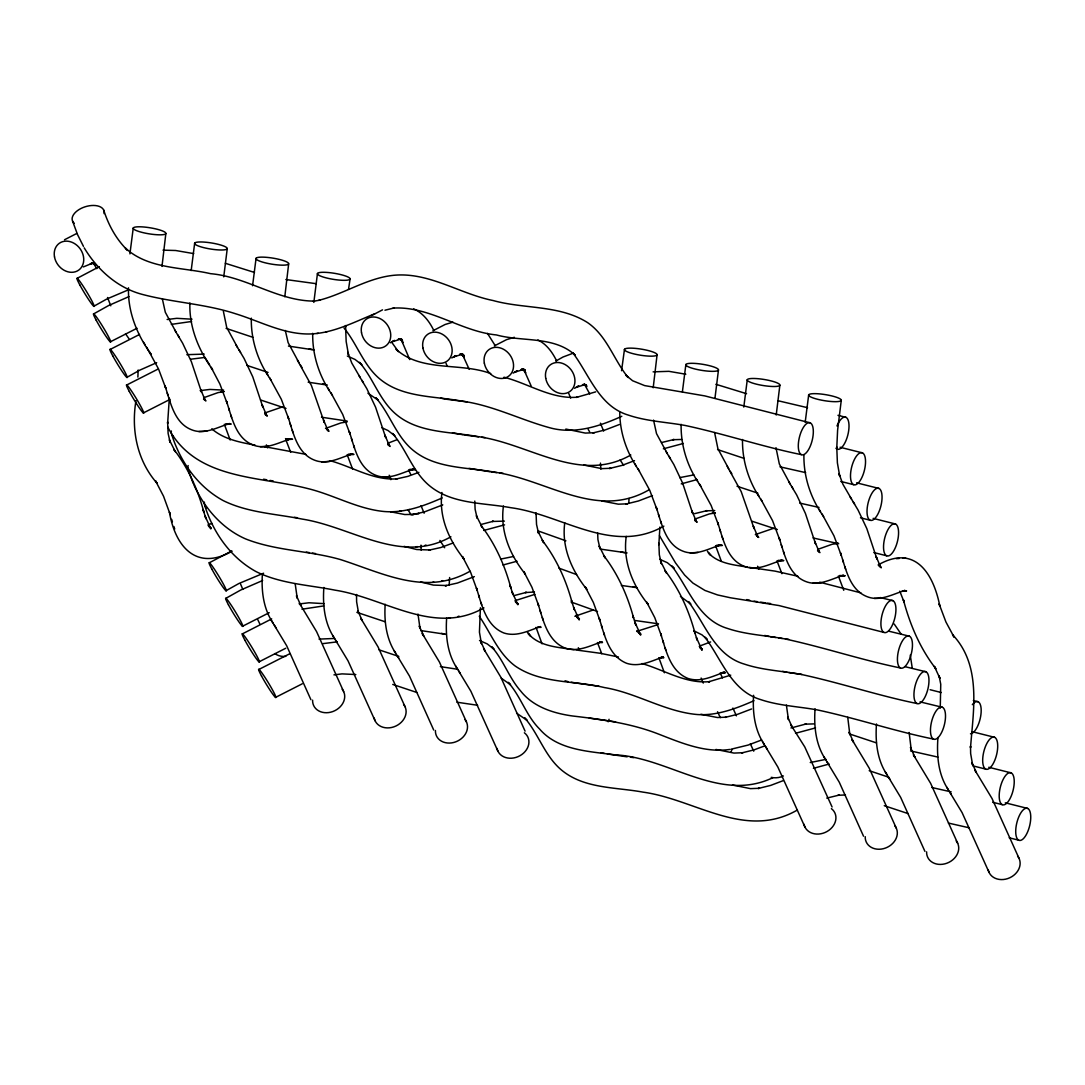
<?xml version="1.0" encoding="UTF-8"?>
<svg xmlns="http://www.w3.org/2000/svg" width="1085" height="1085" viewBox="0 0 1085 1085"><rect width="100%" height="100%" fill="white"/><g stroke="black" fill="none" stroke-linecap="round" stroke-linejoin="round"><path stroke-width="1.5" d="M345.545 327.1L345.545 325.541L346.169 341.504L348.475 354.619L347.715 352.218L351.757 363.014L360.329 377.783M836.752 448.444L837.606 430.189L841.255 400.433A16.546 3.065 9.2 0 0 817.873 393.76A16.546 3.065 9.2 0 0 815.771 398.792A16.546 3.065 9.2 0 0 841.255 400.433M137.876 377.105L138.161 370.026M262.394 573.938C261.268 590.742 263.316 608.427 272.823 622.749M323.859 587.46C322.638 604.793 324.374 623.115 334.234 637.926M385.189 604.277C384.076 621.081 386.124 638.767 395.632 653.089M446.667 617.799C445.447 635.132 447.169 653.455 457.029 668.265M753.6 695.295C752.488 712.099 754.536 729.771 764.043 744.107M815.066 708.803C813.845 726.136 815.581 744.459 825.441 759.269M876.477 723.98C875.256 741.299 876.978 759.636 886.838 774.432M937.942 737.502C936.64 755.35 938.037 774.324 948.249 789.609M449.624 577.532L449.163 585.263M441.961 492.481C438.652 517.152 449 540.249 464.027 559.073L462.495 556.632L470.551 572.107L477.237 590.471L476.451 588.016C481.699 604.562 485.836 625.814 503.915 633.003C516.677 637.126 528.748 630.588 540.52 626.574L537.672 627.374L541.089 627.333L538.363 626.94M503.44 506.044C499.927 531.175 509.896 555.059 525.425 574.25L523.906 571.795L531.948 587.27L538.635 605.647L537.862 603.192C543.11 619.725 547.233 640.991 565.312 648.165C578.074 652.288 590.145 645.751 601.917 641.737L599.069 642.537L602.487 642.496L599.774 642.103M564.756 522.821C561.46 547.477 571.809 570.588 586.822 589.413L585.303 586.971L593.359 602.446L600.046 620.81L599.259 618.355C604.508 634.901 608.644 656.154 626.723 663.328C639.485 667.465 651.556 660.914 663.315 656.9L660.48 657.713L663.884 657.659L661.172 657.266M626.235 536.37C622.736 561.515 632.704 585.385 648.233 604.589L646.701 602.134L654.757 617.609L661.443 635.973L660.656 633.531C665.905 650.064 670.042 671.317 688.121 678.505C700.883 682.628 712.953 676.091 724.712 672.076L721.878 672.876L725.295 672.836L722.569 672.442M161.99 266.422L165.842 233.587A16.546 3.065 9.2 0 0 142.46 226.901A16.546 3.065 9.2 0 0 140.345 231.932A16.546 3.065 9.2 0 0 165.842 233.587M284.799 296.761L288.651 263.913A16.546 3.065 9.2 0 0 265.255 257.24A16.546 3.065 9.2 0 0 263.153 262.272A16.546 3.065 9.2 0 0 288.651 263.913M653.197 387.765L657.062 354.931A16.546 3.065 9.2 0 0 633.667 348.244A16.546 3.065 9.2 0 0 631.565 353.276A16.546 3.065 9.2 0 0 657.062 354.931M628.73 503.372L629.083 498.449M480.411 607.776L479.434 632.189L481.442 643.676L480.655 641.221L485.103 651.068L483.584 648.64L500.809 677.162L525.072 731.154M940.247 708.234L940.749 684.282L939.122 675.941L939.895 678.369L934.375 666.366L935.894 668.808C920.066 648.464 909.962 624.58 903.398 599.802L904.185 602.284L899.777 591.162M135.964 400.745C131.068 430.08 137.13 460.583 157.013 483.232L155.494 480.791L163.55 496.265L170.236 514.629L169.45 512.174C175.322 547.247 196.887 571.307 232.095 551.18M659.897 527.066L658.853 544.779L658.853 543.273L659.327 554.788L661.375 563.712L660.575 561.216L666.543 573.083L665.01 570.629C679.346 589.155 689.029 610.733 695.037 633.301L694.251 630.846L697.207 640.136L696.421 637.641L702.076 650.254L700.53 647.772M169.328 398.114L167.632 423.435L167.632 421.929L168.121 433.444L170.155 442.368L169.368 439.873L175.322 451.74L173.79 449.285C188.125 467.811 197.809 489.389 203.817 511.957L203.044 509.502L206.001 518.793L205.201 516.297L210.856 528.897L209.324 526.428M129.915 253.89L133.252 228.026M191.177 270.572L194.663 243.203M223.741 276.865L227.24 248.75A16.546 3.065 9.2 0 0 203.858 242.077A16.546 3.065 9.2 0 0 201.756 247.109A16.546 3.065 9.2 0 0 227.24 248.75M252.574 285.735L256.06 258.366M313.836 302.417L317.457 273.542M682.384 391.916L685.869 364.546M714.961 398.209L718.46 370.094A16.546 3.065 9.2 0 0 695.078 363.421A16.546 3.065 9.2 0 0 692.962 368.452A16.546 3.065 9.2 0 0 718.46 370.094M743.795 407.078L747.28 379.709M776.209 415.012L779.857 385.27A16.546 3.065 9.2 0 0 756.476 378.584A16.546 3.065 9.2 0 0 754.36 383.615A16.546 3.065 9.2 0 0 779.857 385.27M805.192 422.255L808.678 394.886M621.556 370.704L624.472 349.384M348.516 289.397L350.048 279.089A16.546 3.065 9.2 0 0 326.666 272.403A16.546 3.065 9.2 0 0 324.551 277.435A16.546 3.065 9.2 0 0 350.048 279.089M64.544 239.744L76.75 233.465M83.369 266.924L93.201 262.895L90.353 263.709L94.802 263.465L92.089 263.072L95.304 263.94L92.578 262.95L95.466 264.55L92.957 262.977L95.548 265.377L93.459 263.302L96.823 268.673M371.545 315.586L382.53 309.849M390.383 342.765L394.52 340.419L391.97 341.843L401.152 338.995L398.276 339.157L401.803 339.307L399.104 338.913L402.318 339.781L399.578 338.791L402.467 340.392L399.972 338.818L402.562 341.219L400.46 339.144L402.942 342.548L401.423 340.093L409.723 359.569M432.956 330.749L445.162 324.469L452.947 322.15M451.78 357.942L455.917 355.595L453.367 357.006L462.549 354.158L459.687 354.334L463.214 354.469L460.501 354.076L463.715 354.944L460.976 353.954L463.878 355.555L461.369 353.981L463.96 356.395L461.871 354.307L464.353 357.711L462.82 355.27L469.195 369.32M494.353 345.912L506.559 339.632L514.358 337.313M513.178 373.104L517.328 370.758L514.765 372.169L523.96 369.32L521.085 369.497L524.611 369.646L521.899 369.253L525.113 370.121L522.387 369.131L525.276 370.717L522.767 369.158L525.371 371.558L523.268 369.483L525.75 372.887L524.231 370.433L531.148 385.962M555.751 361.088L563.061 356.992L572.907 353.29M574.589 388.281L578.725 385.935L576.176 387.345L585.357 384.497L582.482 384.673L586.524 385.283L583.784 384.293L586.673 385.894L584.178 384.321L586.768 386.721L584.666 384.646L589.765 393.95M77.266 278.262L99.305 266.652M93.744 306.309L106.791 299.026L128.301 289.885M93.785 313.823L108.649 305.522L128.952 296.612M110.277 341.856L137.036 328.253M110.317 349.37L139.545 334.451M126.796 377.417L139.829 370.134L156.674 362.675M126.836 384.931L157.501 369.348M143.315 412.978L170.074 399.361M209.446 562.708L231.485 551.099M225.924 590.755L238.971 583.472L263.601 573.205M225.965 598.269L240.829 589.969L262.624 580.516M242.443 626.303L269.216 612.699M242.484 633.816L271.711 618.898M258.976 661.864L285.735 648.247M259.017 669.377L289.668 653.794M275.495 697.424L302.254 683.808M621.8 416.274C599.964 426.229 575.606 434.176 551.465 428.209C521.071 420.234 492.753 405.098 461.261 401.03C433.892 395.957 402.386 397.775 379.831 378.977C363.461 365.36 357.25 344.121 344.04 328.05M753.98 700.72C736.213 708.491 717.266 715.802 697.519 714.554C664.902 711.746 636.597 692.895 604.481 687.578C574.874 680.404 541.32 683.998 515.226 666.041C498.246 653.455 490.827 633.097 479.245 616.212M442.192 497.92C423.95 505.935 404.42 513.246 384.144 511.51C357.263 508.96 333.515 494.733 307.53 488.494C257.728 475.745 195.273 480.113 167.727 426.988M442.775 504.878L424.344 511.944L412.205 514.656L419.027 513.476L418.064 513.639M470.022 571.239C425.849 596.397 383.67 573.436 340.568 559.602C309.361 550.583 275.97 550.963 245.59 538.906C222.154 528.666 204.387 508.024 193.971 485.036M474.335 576.623L457.382 583.052L445.243 585.764L446.654 585.534L433.295 585.086L420.587 581.913M374.745 313.782C353.52 322.367 332.363 333.637 308.913 333.99C283.022 334.18 259.776 321.174 235.594 313.768C205.201 303.8 172.935 302.552 142.162 294.361C117.302 287.823 97.175 269.514 84.196 247.828M619.427 424.506L605.416 429.863L592.912 432.942L594.214 432.725L585.263 433.078L565.827 429.063M630.819 454.995C579.444 484.317 528.951 443.399 477.78 436.577C450.424 431.518 418.905 433.322 396.351 414.538C379.506 400.555 373.498 378.489 359.461 362.322L361.82 364.75L355.053 359.461L347.349 356.043M634.508 460.65L621.936 465.424L609.431 468.503L610.733 468.272L601.782 468.639L583.798 465.004M648.681 490.013C596.153 520.217 546.542 479.272 494.299 472.138C466.943 467.065 435.438 468.883 412.87 450.085C396.039 436.116 390.017 414.05 375.98 397.883L378.339 400.311L367.923 393.177M652.465 495.614L638.468 500.972L625.95 504.05L627.252 503.833L618.301 504.186L601.768 500.945M663.871 526.116C612.482 555.425 561.989 514.507 510.818 507.699C483.462 502.626 451.957 504.43 429.389 485.646C412.558 471.677 406.536 449.597 392.499 433.43L394.859 435.872L388.091 430.569L381.744 427.68M730.734 675.155L708.573 681.828L709.861 681.611C685.801 684.038 664.373 669.974 641.954 663.545M751.607 708.953L737.597 714.31L725.092 717.388L726.38 717.171L717.443 717.524L700.896 714.283M761.656 739.984L748.216 745.042L731.005 749.233M765.237 745.68L754.116 749.857L741.611 752.949L742.913 752.719L733.962 753.085L715.978 749.45M783.207 780.644L770.635 785.418L758.13 788.497L759.432 788.28L750.481 788.632L732.497 785.011M797.38 810.02C744.866 840.21 695.241 799.279 642.998 792.131C615.643 787.073 584.137 788.876 561.569 770.092C544.738 756.109 538.716 734.043 524.679 717.877L527.039 720.304L516.623 713.184M418.918 472.341L407.811 476.383L395.686 479.095L397.096 478.865C373.416 480.601 352.34 466.781 330.193 460.718M450.899 536.79C400.704 565.149 351.825 526.781 302.2 519.091C275.726 513.802 247.828 512.757 223.225 500.605C197.904 486.826 180.205 461.722 171.728 434.529M453.394 542.893L440.863 547.505L428.724 550.203L430.135 549.973L416.776 549.539L404.054 546.365M483.937 607.898C433.756 636.258 384.863 597.903 335.251 590.199C308.777 584.91 280.879 583.866 256.277 571.714C230.942 557.948 213.257 532.83 204.78 505.637M396.622 439.845L388.403 443.046M204.197 397.544L218.085 392.594L224.147 391.59M265.594 412.707L282.331 406.956M325.514 428.439L340.88 422.933L346.942 421.929M208.171 524.801L211.941 523.377M695.404 518.888L709.292 513.951L715.354 512.934M515.185 600.642L534.919 594.349M818.212 549.227L832.1 544.277L838.163 543.273M637.98 630.982L657.727 624.689M878.091 564.973C914.831 543.843 933.425 573.273 939.881 606.312L939.095 603.843L945.93 621.99L954.081 637.126L952.549 634.671C981.681 665.485 973.394 709.495 970.519 747.687L970.519 746.182L970.641 753.533L972.648 765.034L971.862 762.565L976.31 772.411L974.805 769.984L992.029 798.519L1019.073 858.438M699.391 646.145L710.634 641.94M483.734 530.457L504.579 524.842M595.665 391.875L576.393 397.395L577.681 397.164C551.533 399.551 528.544 383.52 503.969 377.214M663.355 448.824L683.36 443.467M681.244 483.883L696.95 479.597M790.965 727.981L806.264 723.939L804.934 724.17L813.845 723.898M795.536 733.27L815.54 727.913M772.846 777.701C719.287 803.348 668.374 757.127 614.883 754.848C588.884 751.295 558.043 750.44 539.557 728.998C526.062 715.598 520.814 696.353 508.16 682.329L510.52 684.757L501.324 678.233M813.424 768.329L829.13 764.043M384.944 310.229L394.248 307.909L393.041 308.113C429.362 305.78 460.65 331.44 496.428 334.94C522.197 342.033 554.299 335.794 575.159 355.175L572.771 352.733C589.494 374.895 599.029 406.495 628.649 415.202C646.945 421.333 666.366 422.051 685.232 425.483C724.251 433.824 762.185 446.667 801.327 454.629M480.845 524.543L493.377 521.248L492.183 521.451L504.403 521.139M500.605 559.114L513.571 556.469M513.897 595.651L526.428 592.356L525.221 592.559L534.457 592.003M502.992 565L517.03 561.23M661.552 442.544L674.083 439.493L672.754 439.723L681.678 439.452M679.698 477.631L693.844 474.905M694.59 513.653L707.122 510.615L705.806 510.832L714.717 510.56M810.251 762.552L826.01 759.351M826.77 798.099L839.302 795.061L837.986 795.278L845.446 794.966M773.551 528.314L755.323 534.607M593.115 610.014L574.86 616.294M636.732 631.456L639.553 630.656M146.692 347.281L158.518 368.941L165.842 388.457L165.056 386.002C170.359 401.776 174.061 422.906 191.543 429.755C204.455 435.044 217.393 427.232 229.545 423.557L226.697 424.371L231.186 424.045L225.585 423.828M189.902 302.986C189.048 327.29 198.691 350.211 212.579 369.673L211.06 367.232L219.929 384.104L227.24 403.634L226.467 401.165C231.77 416.938 235.472 438.082 252.954 444.931C265.852 450.221 278.791 442.409 290.943 438.733L288.095 439.533L292.584 439.222L286.982 438.991M269.5 377.621L281.327 399.266L288.651 418.796L287.864 416.328C293.167 432.115 296.87 453.245 314.352 460.094C327.263 465.384 340.202 457.572 352.354 453.896L349.492 454.71L353.995 454.384L348.38 454.167M330.898 392.784L342.724 414.443L350.048 433.973L349.261 431.505C354.564 447.278 358.267 468.408 375.749 475.257C388.661 480.56 401.599 472.748 413.751 469.059L410.903 469.873L415.392 469.561L409.791 469.33M637.912 468.625L649.739 490.284L657.062 509.814L656.276 507.346C661.579 523.119 665.281 544.25 682.763 551.099C695.675 556.402 708.6 548.59 720.766 544.901L717.904 545.714L722.407 545.402L716.792 545.172M699.31 483.802L711.136 505.447L718.46 524.977L717.673 522.509C722.976 538.296 726.679 559.426 744.161 566.275C757.072 571.564 770.011 563.752 782.163 560.077L779.315 560.877L783.804 560.565L778.189 560.348M760.707 498.964L772.547 520.624L779.857 540.14L779.071 537.685C784.374 553.458 788.076 574.589 805.558 581.438C818.47 586.727 831.408 578.915 843.56 575.24L840.712 576.054L845.201 575.728L839.6 575.511M822.118 514.127L833.945 535.787L841.268 555.317L840.482 552.848C845.785 568.621 849.487 589.765 866.969 596.614C879.881 601.904 892.806 594.092 904.971 590.416L902.11 591.216L906.612 590.905L903.71 591.067M171.335 324.388L191.597 321.486M301.969 609.214L323.778 605.918M190.933 359.176L204.902 357.426M323.113 643.608L337.082 641.872M316.861 333.488L318.271 333.258M326.002 331.929L326.965 331.766M399.47 511.266L400.88 511.035M408.611 509.706L409.574 509.543M415.989 546.826L417.399 546.596M425.144 545.253L426.093 545.09M432.508 582.387L433.919 582.143M441.663 580.814L442.626 580.651M449.027 617.935L450.438 617.704M458.182 616.361L459.145 616.212M167.117 319.505L176.801 318.325L192.018 319.193M186.864 354.673L204.211 354.117M200.155 390.614L209.853 389.434L223.618 390.098M299.297 603.952L308.981 602.772L324.198 603.64M319.044 639.106L334.75 638.455M333.949 674.87L342.019 673.88L355.799 674.544M729.717 749.45C704.816 753.098 680.851 742.723 658.147 733.921C630.778 723.275 601.538 719.382 572.568 715.991C553.269 713.293 533.128 706.864 520.637 690.982C508.879 677.65 503.521 659.978 491.627 646.769L493.987 649.196L487.233 643.907L479.516 640.489M653.116 371.857L668.889 371.328L685.815 374.23M413.616 514.412L404.8 514.534L390.505 511.767M220.933 391.793L223.781 391.631M343.742 422.133L346.59 421.957M198.88 431.559L206.869 431.098M260.278 446.735L268.28 446.261M321.689 461.898L329.677 461.437M383.086 477.075L391.075 476.6M712.153 513.137L715.001 512.974M834.948 543.476L837.796 543.314M698.089 552.441L690.101 552.916M902.774 558.232L905.677 558.056M896.359 558.639L899.207 558.477M759.486 567.618L751.498 568.079M820.884 582.781L812.896 583.242M882.295 597.943L874.307 598.418M163.008 250.147L175.621 250.499L193.7 253.605M627.062 552.93L600.208 549.078M658.5 623.834L634.793 620.457M466.903 401.87L446.749 399.28M478.471 436.821L464.746 435.031M481.767 437.228L485.076 437.635M491.681 471.975L496.645 472.585M499.941 472.979L503.25 473.386M575.945 649.956L600.249 653.279L618.45 656.995M599.083 686.317L571.212 682.262M615.602 721.878L589.277 718.107M627.171 756.828L607.342 753.953M630.466 757.221L633.776 757.628M637.139 587.704L621.366 585.439M316.21 283.687L285.87 279.55M314.026 349.926L288.461 346.101M327.331 385.067L308.167 382.191M347.064 421.034L321.513 417.223M446.206 634.372L420.641 630.548M457.897 669.296L440.347 666.638M477.644 705.277L456.866 702.198M749.179 567.36L775.07 571.13L797.882 576.243M767.339 603.138L770.594 603.572M785.486 638.902L788.741 639.336M802.005 674.463L788.768 672.537M490.203 471.772L469.005 468.354M574.29 649.752C558.517 647.216 539.503 646.714 528.232 633.654L530.619 636.108L527.351 631.945M747.524 567.116C733.948 564.878 718.284 563.644 708.369 552.862L710.743 555.303L707.393 551.221M754.061 601.171L757.384 601.673M760.721 602.175L765.698 602.921M770.581 636.732L775.572 637.478M778.894 637.98L782.231 638.482M264.401 446.654L305.861 454.344M294.374 517.287L297.439 517.762M306.282 552.116L309.361 552.604M312.426 553.079L315.504 553.567M621.203 552.034L626.004 552.875M255.111 445.148C239.961 442.327 223.727 439.276 211.778 428.819M263.56 479.204L266.788 479.801M270.016 480.411L273.244 481.008M440.578 398.114L445.203 398.982M452.486 432.793L463.268 434.827M601.185 752.787L604.264 753.37M309.211 348.909L312.358 349.56M322.584 383.805L325.731 384.456M441.392 633.355L444.538 634.006M633.03 586.646L636.135 587.324M746.711 599.571L749.654 600.208M764.708 635.444L769.116 636.407M782.692 671.33L787.113 672.293M778.053 400.745L807.538 407.689M779.993 466.835L805.667 472.626M799.713 503.087L818.985 507.427M813.031 537.943L838.719 543.734M910.573 750.928L937.847 757.072M931.893 787.534L951.165 791.874M948.412 823.081L969.285 827.814M490.745 373.593C460.555 362.132 421.129 372.358 396.052 349.207L398.453 351.662L391.916 342.548M810.292 422.879A16.546 6.578 -76.1 0 0 798.343 444.185A16.546 6.578 -76.1 0 0 808.8 449.19A16.546 6.578 -76.1 0 0 810.292 422.879L704.802 395.903L644.639 385.595L632.596 380.74L625.76 375.084L628.134 377.526C613.757 359.867 607.098 336.038 587.609 322.625C559.412 304.722 524.286 309.198 493.105 300.531C459.552 293.818 428.928 271.847 393.652 275.305C367.096 278.018 344.447 293.818 318.922 300.301L319.885 300.152L313.077 301.318L314.487 301.087C278.153 301.21 246.743 276.797 210.585 273.678C181.954 267.046 148.36 269.161 125.345 248.045L127.664 250.445C116.244 239.392 108.514 225.124 103.699 210.083M860.88 592.871L819.65 582.197M880.084 597.537L892.901 600.656A16.546 6.578 -76.1 0 1 891.409 626.967A16.546 6.578 -76.1 0 1 880.952 621.963A16.546 6.578 -76.1 0 1 892.901 600.656M888.615 631.144L909.42 636.203A16.546 6.578 -76.1 0 1 907.928 662.528A16.546 6.578 -76.1 0 1 897.471 657.51A16.546 6.578 -76.1 0 1 909.42 636.203M883.936 632.406L778.976 605.552L730.558 597.794L717.578 594.946L704.965 590.457L692.881 583.052L684.649 575.077L675.494 562.857L659.477 535.732M905.134 666.705L925.939 671.764A16.546 6.578 -76.1 0 1 924.447 698.075A16.546 6.578 -76.1 0 1 913.99 693.071A16.546 6.578 -76.1 0 1 925.939 671.764M900.455 667.953C861.314 660.005 823.393 647.162 784.36 638.807C765.508 635.39 746.073 634.657 727.777 628.527C698.17 619.833 688.622 588.219 671.913 566.058L674.287 568.513L667.397 562.722L659.707 559.304M920.053 701.873L942.458 707.311A16.546 6.578 -76.1 0 1 940.98 733.636A16.546 6.578 -76.1 0 1 930.51 728.632A16.546 6.578 -76.1 0 1 942.458 707.311M916.988 703.514C877.833 695.566 839.912 682.709 800.893 674.368C782.027 670.937 762.592 670.218 744.31 664.088C714.69 655.394 705.141 623.78 688.433 601.619L690.806 604.074L680.458 596.411M933.507 739.075C894.365 731.114 856.431 718.27 817.412 709.929C798.546 706.498 779.111 705.779 760.829 699.649C731.209 690.942 721.674 659.341 704.952 637.18L707.339 639.621L702.036 634.888L694.156 630.941M746.575 393.706L715.897 384.293M837.959 415.324L845.974 417.332M840.075 447.264L862.494 452.893A16.546 6.578 -76.1 0 1 861.002 479.217A16.546 6.578 -76.1 0 1 850.545 474.199A16.546 6.578 -76.1 0 1 862.494 452.893M856.594 482.825L879.013 488.453A16.546 6.578 -76.1 0 1 877.521 514.765A16.546 6.578 -76.1 0 1 867.064 509.76A16.546 6.578 -76.1 0 1 879.013 488.453M840.766 481.442L853.529 484.642M873.113 518.372L895.532 524.001A16.546 6.578 -76.1 0 1 894.04 550.326A16.546 6.578 -76.1 0 1 883.583 545.307A16.546 6.578 -76.1 0 1 895.532 524.001M860.486 517.803L870.061 520.203M873.818 552.55L886.581 555.751M930.116 689.721L941.319 692.542M973.34 700.571L978.141 701.778M972.255 731.71L994.674 737.339A16.546 6.578 -76.1 0 1 993.182 763.65A16.546 6.578 -76.1 0 1 982.725 758.646A16.546 6.578 -76.1 0 1 994.674 737.339M988.774 767.271L1011.193 772.886A16.546 6.578 -76.1 0 1 1009.701 799.211A16.546 6.578 -76.1 0 1 999.244 794.206A16.546 6.578 -76.1 0 1 1011.193 772.886M972.947 765.888L985.709 769.089M1005.293 802.819L1027.712 808.447A16.546 6.578 -76.1 0 1 1026.22 834.772A16.546 6.578 -76.1 0 1 1015.763 829.754A16.546 6.578 -76.1 0 1 1027.712 808.447M992.666 802.249L1002.228 804.65M1009.186 837.796L1018.761 840.197M254.487 272.457L225.341 263.302M744.31 458.453L717.565 449.583M757.845 493.146L737.041 486.243M777.348 529.561L752.081 521.248M876.49 742.899L849.745 734.03M888.534 777.158L869.207 770.689M908.036 813.574L884.261 805.694M565.068 680.756L568.133 681.678M565.895 540.805L538.011 530.89M597.482 611.479L571.049 601.999M252.954 337.327L226.1 328.375M268.049 372.426L246.878 365.401M286.006 408.435L260.563 399.985M385.134 621.773L356.856 612.333M398.805 656.425L379.058 649.847M416.748 692.433L392.743 684.432M576.583 574.575L558.978 568.16M285.491 438.611L288.013 439.818M537.862 339.971C546.569 344.108 552.401 352.299 556.551 360.735M413.683 308.872C423.001 313.009 429.429 321.431 433.756 330.396M878.931 565.99L881.318 567.794L879.026 564.485L880.532 566.899L876.137 556.483L876.938 558.992L866.807 528.558L858.072 510.072L850.016 496.672M817.534 550.814L819.921 552.631L817.615 549.308L819.134 551.736L814.74 541.32L815.54 543.816L805.395 513.395L796.661 494.909L788.619 481.509M694.726 520.488L697.112 522.292L694.82 518.983L696.326 521.397L691.945 510.981L692.732 513.476L682.601 483.056L673.866 464.57L665.81 451.17M387.725 444.647L390.112 446.45L387.806 443.141L389.312 445.555L384.931 435.139L385.731 437.635L375.586 407.214L366.852 388.728L358.81 375.329M699.744 647.704L702.28 649.291L699.418 646.619M638.346 632.541L640.882 634.128L637.058 630.561L640.679 635.078L635.01 622.478L635.81 624.974L632.853 615.683L633.626 618.125C627.618 595.557 617.935 573.992 603.613 555.452L605.145 557.921L599.178 546.053L599.978 548.549L597.93 539.625L597.659 533.047M264.916 414.307L267.303 416.111L265.011 412.802L266.517 415.216L262.122 404.8L262.923 407.309L252.778 376.875L244.057 358.389L236.001 344.989M576.949 617.379L579.471 618.952L575.66 615.398L579.268 619.915L573.612 607.302L574.413 609.797L571.456 600.507L572.229 602.962C566.221 580.394 556.537 558.829 542.202 540.289L543.734 542.744L537.78 530.877L538.567 533.372L536.533 524.448L536.044 512.934L536.044 514.439M203.519 399.131L205.906 400.948L203.6 397.625L205.106 400.053L200.725 389.637L201.525 392.133L191.38 361.712L182.646 343.226L174.604 329.826M515.538 602.202L518.074 603.789L515.212 601.117M208.537 526.361L211.073 527.947L208.212 525.276M758.646 537.238L756.421 535.38L758.523 537.455L756.218 534.145L757.723 536.56L753.343 526.144L754.143 528.653L741.191 491.6L727.221 466.347M328.836 431.057L326.612 429.199L328.714 431.287L326.409 427.965L327.914 430.379L323.533 419.976L324.32 422.472L311.381 385.433L297.399 360.166M487.49 333.393L495.153 345.572M894.189 623.997L900.916 633.803M439.886 540.411L444.66 547.749M125.534 333.773L128.912 338.642M946.73 787.181L962.069 812.57L989.072 872.394M885.333 772.005L900.672 797.394L924.922 851.372M823.935 756.842L839.275 782.231L863.524 836.196M620.118 459.986L623.699 465.411M762.524 741.679L777.864 767.054L804.867 826.892M455.524 665.837L470.863 691.213L497.866 751.051M394.113 650.661L409.465 676.05L433.702 730.015M332.715 635.498L348.054 660.887L375.057 720.711M271.318 620.322L286.657 645.711L310.907 699.689M407.987 509.869L411.229 514.9M851.549 499.127L842.964 484.358L838.922 473.562L839.695 475.962L837.389 462.861L836.752 446.898M803.917 454.669C803.483 476.858 810.739 498.625 823.637 516.582M790.151 483.964L779.328 463.96L775.978 447.685M742.52 439.506C742.086 461.681 749.328 483.449 762.24 501.419M728.74 468.788L717.931 448.783L714.581 432.522M681.122 424.33C680.688 446.518 687.931 468.286 700.842 486.243M667.343 453.625L656.52 433.62L653.55 420.112M619.766 412.381C619.874 433.512 627.239 453.964 639.431 471.08M312.711 333.326C312.277 355.514 319.519 377.282 332.43 395.238M298.931 362.607L288.108 342.602L285.328 330.491M251.313 318.149C250.866 340.337 258.121 362.105 271.033 380.062M237.534 347.444L226.711 327.439L223.361 311.178M209.622 364.899L204.957 357.467M176.123 332.281L165.313 312.277L162.33 298.768M128.505 287.823C127.677 312.1 137.239 335.075 151.181 354.497L149.662 352.069M853.081 501.623L854.6 504.064M818.985 509.15L820.504 511.591M791.684 486.46L793.203 488.887M949.782 792.023L951.314 794.478M757.574 493.973L759.107 496.415M730.286 471.283L731.805 473.725M888.371 776.846L889.903 779.315M696.177 478.81L697.696 481.252M668.875 456.12L670.394 458.548M826.973 761.684L828.506 764.152M634.779 463.648L636.298 466.089M588.097 429.294L589.63 431.762M765.576 746.521L767.109 748.976M516.324 602.27L517.87 604.738L512.215 592.139L513.002 594.634L510.045 585.344L510.832 587.799C504.823 565.231 495.14 543.653 480.804 525.126L482.337 527.581L476.369 515.714L477.169 518.21L475.121 509.285L474.782 501.067M361.875 380.279L363.394 382.707M327.765 387.806L329.284 390.247M300.464 365.116L301.983 367.544M458.562 670.679L460.094 673.134M266.368 372.63L267.887 375.071M239.066 349.94L240.585 352.381M397.164 655.503L398.697 657.971M177.669 334.777L179.188 337.204M335.753 640.34L337.299 642.795M143.559 342.29L145.078 344.732M274.356 625.163L275.888 627.632M83.464 246.363L77.578 234.685L72.6 221.191M832.087 806.996L804.772 746.928L790.599 724.482L792.104 726.909L787.656 717.063L788.442 719.518L786.381 705.087M736.403 715.842L732.904 708.057M957.675 843.262L930.632 783.343L913.394 754.821L914.913 757.249L910.464 747.402L911.251 749.857L909.135 732.484M896.264 828.099L869.221 768.18L851.996 739.658L853.502 742.072L849.067 732.239L849.853 734.694L847.738 717.307M750.359 743.876L753.75 751.186M717.538 711.746L720.304 717.633M466.455 721.918L439.411 661.999L422.187 633.477L423.692 635.905L419.258 626.059L420.031 628.513L417.983 614.069M405.058 706.755L378.014 646.836L360.776 618.301L362.295 620.728L357.847 610.882L358.633 613.351L356.626 601.849L356.504 594.499L356.504 596.004M343.647 691.579L316.603 631.66L299.379 603.138L300.898 605.566L296.449 595.719L297.236 598.174L295.174 583.744M257.782 619.644L259.817 623.97M838.379 575.986L843.75 590.281M776.968 560.823L781.905 573.694M715.571 545.646L721.376 561.352M408.557 469.805L410.618 474.253M347.159 454.642L352.53 468.923M285.762 439.479L290.699 452.35M224.351 424.303L230.169 439.995M603.653 431.098L600.398 423.191M701.127 678.044L703.27 683.075M578.332 647.718L579.404 650.227M240.544 584.015L242.837 589.399M720.25 672.863L722.379 677.881M658.853 657.686L664.373 672.768M597.455 642.523L601.741 653.74M536.044 627.361L542.012 643.812M424.127 513.232L421.048 505.664M568.784 393.502L570.656 398.181M445.976 363.177L447.223 366.296M110.765 305.807L107.551 297.507M757.601 566.248L758.713 569.205M389.189 475.23L390.858 479.678M266.381 444.891L267.493 447.861M188.261 470.076L193.238 483.571M842.652 559.874L843.438 562.328M844.862 566.736L845.663 569.245M781.241 544.697L782.027 547.152M783.465 551.573L784.265 554.069M719.843 529.534L720.63 531.989M722.067 536.397L722.868 538.906M658.446 514.358L659.232 516.813M660.656 521.234L661.457 523.73M662.84 640.692L663.627 643.134M665.119 647.853L665.919 650.349M601.443 625.53L602.229 627.971M603.721 632.677L604.521 635.173M540.045 610.353L540.818 612.808M542.324 617.514L543.124 620.01M478.634 595.19L479.421 597.632M480.926 602.351L481.713 604.847M351.431 438.516L352.218 440.971M353.656 445.392L354.456 447.888M290.034 423.353L290.821 425.808M292.258 430.23L293.045 432.725M230.847 415.053L231.648 417.562M228.637 408.191L229.41 410.645M167.226 393.014L168.012 395.469M169.45 399.89L170.25 402.386M171.633 519.349L172.406 521.79M173.912 526.51L174.712 529.005M910.261 655.123L912.254 668.143M600.466 463.105L600.846 469.276M420.98 545.131L421.17 550.136M206.462 507.766A16.546 9.345 -17.2 0 1 204.414 502.111M189.943 472.219A16.546 9.345 -17.2 0 1 188.166 465.546M173.424 436.658A16.546 9.345 -17.2 0 1 171.362 430.989M972.336 704.68A16.546 6.578 -76.1 0 1 981.125 712.438A16.546 6.578 -76.1 0 1 970.492 733.785M74.295 223.32A16.546 9.345 -17.2 0 1 84.956 206.842A16.546 9.345 -17.2 0 1 104.065 213.609M836.969 425.944A16.546 6.578 -76.1 0 1 847.358 418.579A16.546 6.578 -76.1 0 1 846.381 439.574A16.546 6.578 -76.1 0 1 835.938 448.241M1017.594 856.079A16.546 13.603 -24.9 0 1 1009.823 877.751A16.546 13.603 -24.9 0 1 988.218 869.763M956.197 840.916A16.546 13.603 -24.9 0 1 946.907 863.212A16.546 13.603 -24.9 0 1 926.617 851.834M894.786 825.739A16.546 13.603 -24.9 0 1 885.496 848.05A16.546 13.603 -24.9 0 1 865.22 836.671M831.381 808.623A16.546 13.603 -24.9 0 1 827.096 831.476A16.546 13.603 -24.9 0 1 804.012 824.261M524.367 732.782A16.546 13.603 -24.9 0 1 520.095 755.635A16.546 13.603 -24.9 0 1 497.011 748.419M464.977 719.572A16.546 13.603 -24.9 0 1 455.686 741.869A16.546 13.603 -24.9 0 1 435.411 730.49M403.579 704.396A16.546 13.603 -24.9 0 1 395.808 726.068A16.546 13.603 -24.9 0 1 374.203 718.08M342.182 689.233A16.546 13.603 -24.9 0 1 332.878 711.529A16.546 13.603 -24.9 0 1 312.602 700.15M783.37 775.978A16.546 13.603 -24.9 0 1 771.245 777.348M731.873 749.599A16.546 13.603 -24.9 0 1 730.965 752.122M609.065 719.274A16.546 13.603 -24.9 0 1 608.156 721.783M285.816 656.384A16.546 13.603 -24.9 0 1 274.912 653.59M261.485 675.901A16.546 1.261 58.7 0 0 275.726 697.547A16.546 1.261 58.7 0 0 264.55 676.755A16.546 1.261 58.7 0 0 261.485 675.901M244.966 640.34A16.546 1.261 58.7 0 0 259.193 661.986A16.546 1.261 58.7 0 0 248.031 641.194A16.546 1.261 58.7 0 0 244.966 640.34M228.447 604.779A16.546 1.261 58.7 0 0 242.674 626.438A16.546 1.261 58.7 0 0 231.498 605.633A16.546 1.261 58.7 0 0 228.447 604.779M211.914 569.232A16.546 1.261 58.7 0 0 226.155 590.877A16.546 1.261 58.7 0 0 214.979 570.086A16.546 1.261 58.7 0 0 211.914 569.232M129.305 391.454A16.546 1.261 58.7 0 0 143.546 413.1A16.546 1.261 58.7 0 0 132.37 392.309A16.546 1.261 58.7 0 0 129.305 391.454M112.786 355.894A16.546 1.261 58.7 0 0 127.026 377.539A16.546 1.261 58.7 0 0 115.851 356.748A16.546 1.261 58.7 0 0 112.786 355.894M96.267 320.333A16.546 1.261 58.7 0 0 110.494 341.992A16.546 1.261 58.7 0 0 99.332 321.201A16.546 1.261 58.7 0 0 96.267 320.333M79.747 284.785A16.546 1.261 58.7 0 0 93.975 306.431A16.546 1.261 58.7 0 0 82.799 285.64A16.546 1.261 58.7 0 0 79.747 284.785M545.728 378.312A16.546 13.671 53.4 0 0 569.937 391.454A16.546 13.671 53.4 0 0 564.932 364.465A16.546 13.671 53.4 0 0 545.728 378.312M484.33 363.149A16.546 13.671 53.4 0 0 508.539 376.278A16.546 13.671 53.4 0 0 503.535 349.289A16.546 13.671 53.4 0 0 484.33 363.149M422.919 347.987A16.546 13.671 53.4 0 0 447.128 361.115A16.546 13.671 53.4 0 0 442.137 334.126A16.546 13.671 53.4 0 0 422.919 347.987M361.522 332.81A16.546 13.671 53.4 0 0 385.731 345.939A16.546 13.671 53.4 0 0 380.727 318.949A16.546 13.671 53.4 0 0 361.522 332.81M54.508 256.969A16.546 13.671 53.4 0 0 78.73 270.097A16.546 13.671 53.4 0 0 73.726 243.108A16.546 13.671 53.4 0 0 54.508 256.969"/></g></svg>
